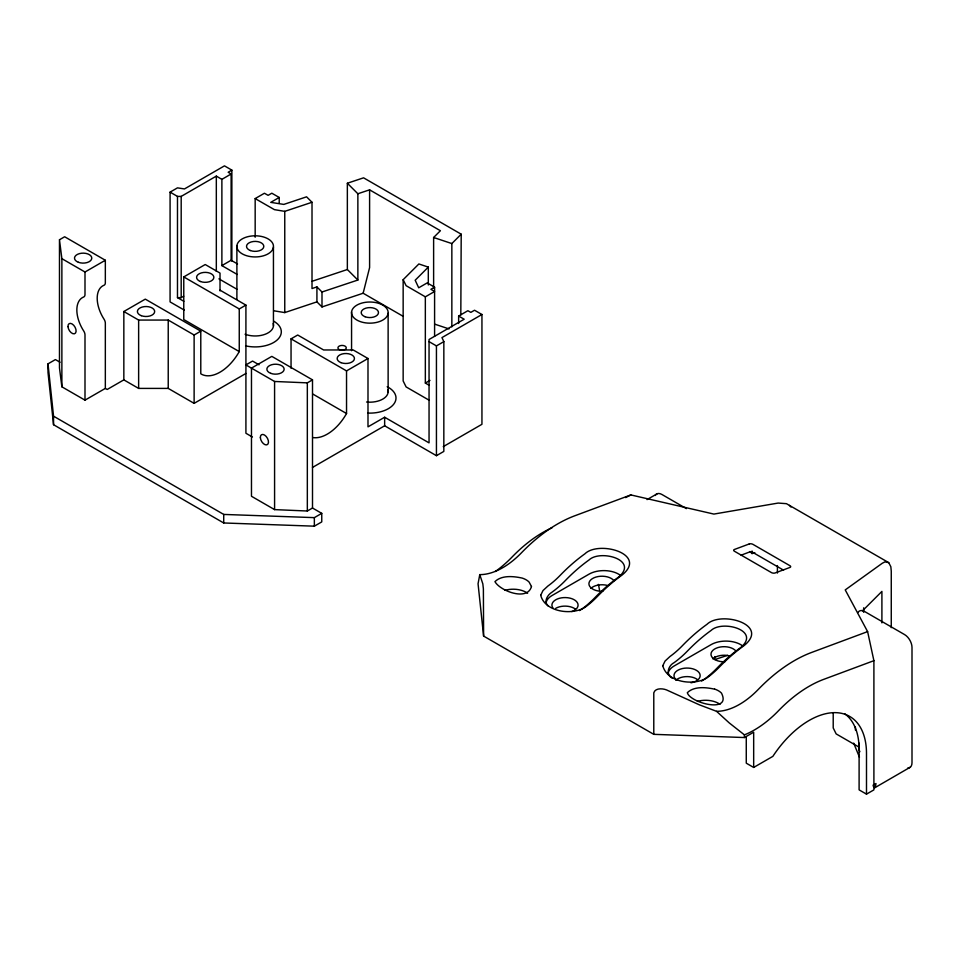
<?xml version="1.0" encoding="UTF-8"?>
<svg xmlns="http://www.w3.org/2000/svg" width="960" height="960" viewBox="0 0 960 960"><rect width="100%" height="100%" fill="white"/><g stroke="black" fill="none" stroke-linecap="round" stroke-linejoin="round"><path stroke-width="1.44" d="M231.864 261.132L231.864 170.124L224.46 165.864L184.476 188.94L177.48 187.86L170.088 192.132L170.076 301.908L184.32 310.128M274.404 310.884L284.76 312.588L284.76 211.356L312.012 202.272L312.012 288.552L316.92 286.92L321.996 291.996L321.996 306.948L363.144 293.232L403.14 316.32M433.62 288.072L433.62 237.492L440.4 230.724L369.6 189.84L357.864 193.752L347.352 183.24L363.576 177.828L461.208 234.192L460.812 314.916M312.48 467.448L384.648 425.784L436.44 455.688L436.44 345.9L443.844 341.64L441.96 337.596L481.944 314.508L481.944 424.296L443.244 446.64M443.844 341.64L443.832 451.416L436.44 455.688M863.676 612.324L863.676 607.824M891.264 627.672L891.264 571.104L890.832 566.712L888.72 562.632L786.444 503.676L778.152 503.064L713.892 514.08L630.852 494.928L574.764 515.796A138.636 80.04 -60 0 0 521.508 552.744A71.94 41.532 -60 0 1 479.772 574.62L478.056 583.764L483.612 636.084L653.784 734.34L744.42 737.544L753.672 732.204L753.672 767.448L746.268 763.176L746.268 736.56M363.144 293.232L369.6 267.588L369.6 189.84M429.336 400.332L406.104 386.916L403.152 380.94L403.152 279.696L418.872 263.964L428.304 267.108L428.304 284.964M428.304 267.108L415.176 280.236L418.704 287.796L427.188 282.9L434.592 287.172L434.592 336.408M451.848 326.88L451.848 243.564L461.208 234.192M862.452 610.86L881.904 591.408L881.904 622.884M873.3 786.348L874.392 787.596L875.364 787.284L875.964 783.552L873 785.256M579.492 610.572L581.64 609.24A77.172 44.556 -60 0 0 595.008 597.576A133.416 77.028 -60 0 1 618.636 577.044C639.096 559.86 600.24 549.252 589.044 559.956A133.416 77.028 -60 0 0 565.404 580.5A77.172 44.556 -60 0 1 552.048 592.152C547.524 594.84 543.408 601.488 548.088 605.94M701.568 681.048L703.728 679.728A77.172 44.556 -60 0 0 717.084 668.064A133.416 77.028 -60 0 1 740.724 647.52C761.184 630.348 722.328 619.728 711.12 630.432A133.416 77.028 -60 0 0 687.492 650.976A77.172 44.556 -60 0 1 674.124 662.64C668.28 665.592 665.424 674.316 672.048 678.096M237.24 274.476L221.88 265.608L221.88 179.364L231.12 173.988L228.168 172.26L231.864 170.124M874.932 787.668L910.38 767.136M59.472 239.76L64.644 236.76L105.336 260.256L105.336 282.744A5.232 3.024 60 0 1 104.028 285.24A27.204 15.708 60 0 0 104.028 319.188A5.232 3.024 60 0 1 105.336 323.208L105.336 388.404L84.996 400.152L61.872 386.808L59.472 367.908L59.472 239.76L61.872 258.66L61.872 386.808M170.088 192.132L177.48 196.404L181.188 196.404L216.324 176.112L221.88 179.364M61.872 258.66L84.996 272.004L105.336 260.256M255.168 237.24L255.168 198.588L264.42 193.248L268.116 195.336L271.824 193.2L279.216 197.472L279.216 203.4M279.216 197.472L270.732 202.368L283.836 204.408L306.576 196.824L312.012 202.272M105.336 388.404L107.196 389.472L123.84 379.872L123.84 311.52L145.296 299.136L200.784 331.164L200.784 373.8A37.668 21.744 -60 0 0 239.256 351.588L239.256 308.952L183.768 276.924L183.768 319.548L239.256 351.588M183.768 276.924L205.224 264.528L220.02 273.072L220.02 290.904M312.504 508.02L312.504 379.86L271.812 356.376L251.472 368.112L251.472 496.272L274.584 509.616L307.332 511.008L312.504 508.02L321.756 513.36L321.756 521.904L314.352 526.176L223.716 522.972L53.544 424.716L48 372.396L48 363.852L55.404 359.58L60.024 362.244M221.88 265.608L231.12 260.268L237.528 263.964M177.48 196.404L177.48 297.636L181.188 297.636L183.696 296.196M123.84 311.52L138.636 320.064L168.228 320.064L194.124 335.016L200.784 331.164M239.256 308.952L245.916 305.112L245.916 433.26L252.396 437.004M291.048 368.256L291.048 338.856L297.708 335.016L323.604 349.968L353.196 349.968L367.992 358.512L367.992 426.852L384.648 417.24L429.048 442.872L429.048 339.504L464.184 319.212L458.64 316.056L458.64 323.496M123.84 379.872L138.636 388.404L168.228 388.404L194.124 403.356L245.916 373.464M434.592 287.172L430.896 289.308L434.592 291.492L425.34 296.832L425.34 383.076L429.18 385.296M259.032 364.8L252.576 361.068L245.916 364.92L274.584 381.468L307.332 382.86L312.504 379.86M291.048 338.856L346.536 370.896L367.992 358.512M458.64 316.056L467.88 310.716L470.844 312.372L474.54 310.236L481.944 314.508M425.34 383.076L429.972 380.4M48 363.852L53.544 416.172L223.716 514.428L314.352 517.632L321.756 513.36M647.076 499.596L657.312 493.68M753.672 767.448L772.86 756.36A81.096 46.824 -60 0 1 833.724 712.656A81.096 46.824 -60 0 1 866.496 753.564L866.496 794.136L873.9 789.876L873.9 660.684L867.612 631.62L845.232 589.908L882.336 563.22L884.976 561.876L888.72 562.632M625.668 497.592L630.852 494.928M741.156 555.168L749.232 552.12A2.64 1.248 7.8 0 1 752.94 552.48L783.54 570.156M867.612 631.62L811.524 652.488A138.636 80.04 -60 0 0 758.268 689.436A71.94 41.532 -60 0 1 716.532 711.312L699.324 704.808L666.48 689.904C662.628 688.368 655.2 687.828 653.784 692.844L653.784 734.34M873.9 660.684L823.728 679.356A117.708 67.968 -60 0 0 778.512 710.724A92.868 53.616 -60 0 1 744.42 734.868L744.42 737.544M312.192 281.244L347.352 269.52L357.864 280.044L321.996 291.996M284.76 312.588L316.92 301.872L321.996 306.948M750.024 551.532L752.052 553.56L754.812 552.636M727.596 655.332L714.828 659.58L714.828 656.592M284.76 211.356L274.404 209.64L255.168 198.588M714.624 689.16C705.984 687.3 694.116 686.016 687.324 692.7C690.216 703.092 731.808 713.7 721.488 693.12A18.312 10.8 -1.1 0 0 714.672 689.112M433.62 237.492L451.848 243.564M435.024 324.252L449.04 328.92M429.048 341.64L436.44 345.9M686.412 508.62L661.92 494.484A10.464 6.036 60 0 0 655.26 495.468M218.904 278.844L236.976 289.272M220.02 290.16L245.916 305.112M177.48 297.636L183.828 301.296M312.984 394.152L346.536 413.532A37.668 21.744 -60 0 1 312.792 437.532M858.624 746.88L836.16 733.908L833.208 727.932L833.208 712.98M866.496 794.136L859.104 789.876L859.104 743.124M425.34 296.832L406.104 285.672L403.152 279.696M744.42 734.868L729.24 722.916L716.532 711.312M789.468 505.38L790.98 507.048M858.624 749.016L859.896 751.704M859.464 757.2L853.68 743.124M479.772 574.62L482.832 583.884L483.384 588.852L483.612 636.084M855.396 727.068L855.396 730.068M777.408 565.56L777.408 573.048M752.052 550.992L752.052 553.56M388.128 313.224A18.312 10.572 0 0 1 359.748 321.408A18.312 10.572 0 0 1 361.668 303.132A18.312 10.572 0 0 1 388.128 313.224L388.128 392.256M384.648 417.24L384.648 425.784M357.864 193.752L357.864 280.044M351.564 311.952L351.564 350.712M347.352 183.24L347.352 269.52M346.536 370.896L346.536 413.532M316.92 286.92L316.92 301.872M314.352 517.632L314.352 526.176M307.332 382.86L307.332 511.008M274.584 381.468L274.584 509.616M273.444 247.02A18.312 10.572 0 0 1 245.064 255.192A18.312 10.572 0 0 1 246.984 236.916A18.312 10.572 0 0 1 273.444 247.02L273.444 326.04M236.892 245.736L236.892 299.412M231.12 173.988L231.12 260.268M223.716 514.428L223.716 522.972M216.324 176.112L216.324 271.392M194.124 335.016L194.124 403.356M181.188 196.404L181.188 297.636M168.228 320.064L168.228 388.404M138.636 320.064L138.636 388.404M84.996 272.004L84.996 294.492A5.232 3.024 60 0 1 83.676 296.988A27.204 15.708 60 0 0 83.676 330.936A5.232 3.024 60 0 1 84.996 334.956L84.996 400.152M53.544 416.172L53.544 424.716M552.168 527.7A117.708 67.968 -60 0 0 512.16 556.944A92.868 53.616 -60 0 1 495.36 571.488M598.344 584.388A81.096 46.824 -60 0 1 599.496 590.232M907.812 768.024A10.464 6.036 60 0 0 912 762.744L912 647.412A10.464 6.036 60 0 0 904.596 634.596L864.648 611.532A10.464 6.036 60 0 0 857.976 612.516M844.788 713.796A81.096 46.824 -60 0 1 859.104 749.292M505.02 590.328A18.312 10.572 0 0 1 527.616 593.256M697.392 701.388A18.312 10.572 0 0 1 719.988 704.328M555.744 608.328A13.08 7.548 0 0 1 575.292 609M590.796 588.396A13.08 7.548 0 0 1 607.356 585.42M675.888 680.244A13.08 7.548 0 0 1 697.368 679.488M712.872 658.884A13.08 7.548 0 0 1 729.444 655.896M620.316 575.244A20.928 12.084 0 0 0 589.044 574.152L552.048 595.512A20.928 12.084 0 0 0 545.952 603.324M742.392 645.72A20.928 12.084 0 0 0 711.12 644.628L674.124 665.988A20.928 12.084 0 0 0 668.04 673.8M553.068 608.22A13.08 7.548 0 0 1 559.152 598.368A13.08 7.548 0 0 1 576.456 601.476A13.08 7.548 0 0 1 571.764 611.58M602.784 591.3A13.08 7.548 0 0 1 589.128 585.12A13.08 7.548 0 0 1 598.104 576.552A13.08 7.548 0 0 1 613.92 580.656M676.776 680.256A13.08 7.548 0 0 1 680.316 669.144A13.08 7.548 0 0 1 699 672.504A13.08 7.548 0 0 1 690.972 682.812M724.86 661.776A13.08 7.548 0 0 1 711.204 655.608A13.08 7.548 0 0 1 720.18 647.028A13.08 7.548 0 0 1 735.996 651.144M273.18 323.496A18.312 10.572 0 0 1 265.26 334.224A18.312 10.572 0 0 1 245.064 334.224M387.192 386.712A26.16 15.108 0 0 1 393.888 403.968A26.16 15.108 0 0 1 367.632 413.064M387.864 389.712A18.312 10.572 0 0 1 366.552 402.012M273.66 321.132A26.16 15.108 0 0 1 277.044 340.092A26.16 15.108 0 0 1 245.592 345.864M540.708 595.236C544.908 611.904 571.536 615.684 584.892 607.404A71.94 41.532 -60 0 0 597.348 596.532A138.648 80.04 -60 0 1 621.9 575.184C648.384 553.98 598.764 540.156 584.904 553.824A138.648 80.04 -60 0 0 560.352 575.172A71.94 41.532 -60 0 1 547.896 586.044L542.988 590.568L540.708 595.236M662.784 665.712C666.996 682.392 693.612 686.16 706.968 677.88A71.94 41.532 -60 0 0 719.424 667.02A138.648 80.04 -60 0 1 743.988 645.672C770.472 624.456 720.852 610.632 706.992 624.312A138.648 80.04 -60 0 0 682.428 645.66A71.94 41.532 -60 0 1 669.972 656.52L665.064 661.056L662.784 665.712M531.468 586.488C527.544 601.512 500.04 590.904 494.952 581.64C501.744 574.956 513.612 576.228 522.264 578.1A18.312 10.728 -0.8 0 1 529.104 582.072L531.468 586.488M749.232 543.96L734.424 549.468A2.628 1.236 8.1 0 0 734.424 551.232L771.42 572.58A2.64 1.236 8 0 0 775.116 572.964L789.924 567.456A2.628 1.236 8 0 0 789.924 565.704L752.928 544.344A2.64 1.236 8.1 0 0 749.232 543.972M260.364 437.7A5.76 3.324 60 0 0 266.724 444.876A5.76 3.324 60 0 0 266.16 436.428A5.76 3.324 60 0 0 260.364 437.7M67.992 326.64A5.76 3.324 60 0 0 74.352 333.804A5.76 3.324 60 0 0 73.788 325.368A5.76 3.324 60 0 0 67.992 326.64M78.384 262.284A8.628 4.98 0 0 0 91.764 258.42A8.628 4.98 0 0 0 79.284 253.668A8.628 4.98 0 0 0 78.384 262.284M339.792 349.848A4.188 2.412 0 0 0 346.284 347.976A4.188 2.412 0 0 0 340.236 345.672A4.188 2.412 0 0 0 339.792 349.848M141.276 315.672A8.628 4.98 0 0 0 154.656 311.82A8.628 4.98 0 0 0 142.176 307.056A8.628 4.98 0 0 0 141.276 315.672M200.46 281.508A8.628 4.98 0 0 0 213.84 277.644A8.628 4.98 0 0 0 201.372 272.892A8.628 4.98 0 0 0 200.46 281.508M341.04 362.664A8.628 4.98 0 0 0 354.42 358.812A8.628 4.98 0 0 0 341.94 354.048A8.628 4.98 0 0 0 341.04 362.664M270.756 373.344A8.628 4.98 0 0 0 284.124 369.492A8.628 4.98 0 0 0 271.656 364.728A8.628 4.98 0 0 0 270.756 373.344M250.404 250.536A8.628 4.98 0 0 0 263.784 246.672A8.628 4.98 0 0 0 251.304 241.92A8.628 4.98 0 0 0 250.404 250.536M365.088 316.74A8.628 4.98 0 0 0 378.468 312.888A8.628 4.98 0 0 0 365.988 308.124A8.628 4.98 0 0 0 365.088 316.74"/></g></svg>
